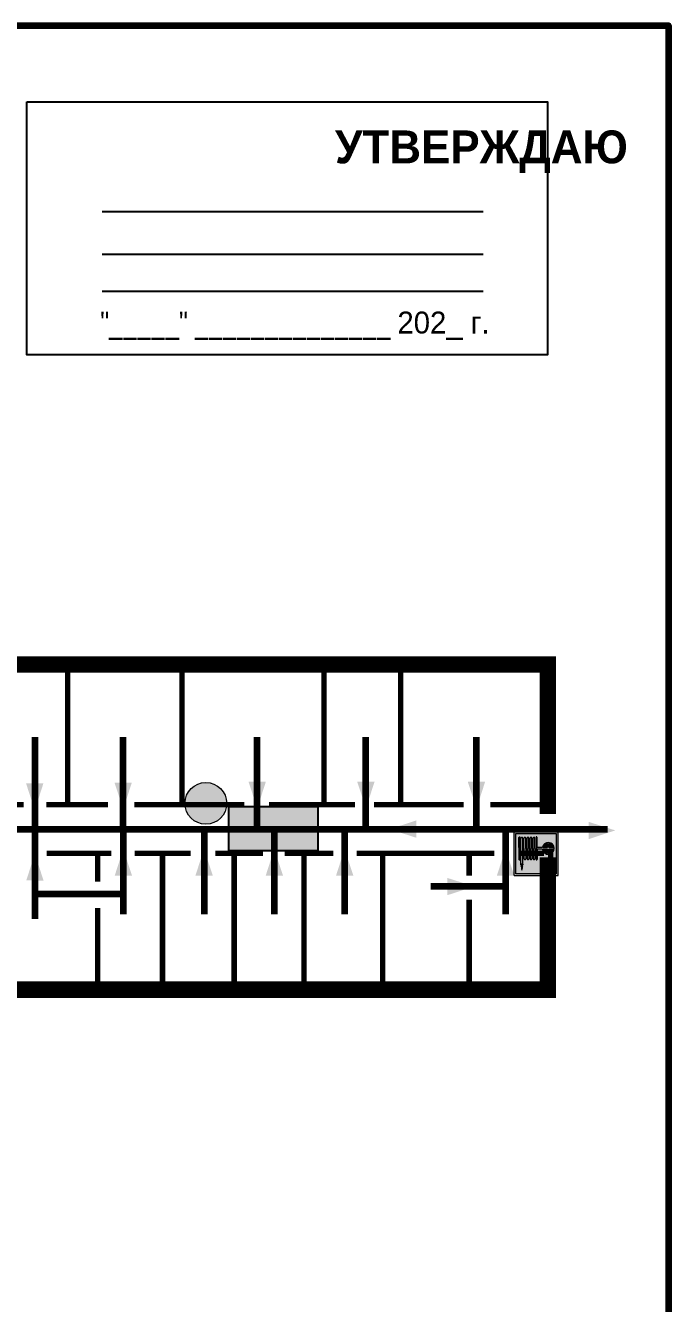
# Model space of a CAD drawing. Header units: millimetres. Extents: x 13810 to 67229, y 12374 to 21950.
# Drawn here: x 22998.5 to 23115.8, y 19245 to 19478.2 of the extents above; entities that cross this region are included whole.
import ezdxf

# ---------------------------------------------------------------- set-up
doc = ezdxf.new("R2010")
doc.units = ezdxf.units.MM
doc.layers.add('План_Штампы', color=7, linetype='Continuous')
doc.styles.add('обычный', font='arial.ttf')

# ---------------------------------------------------------------- blocks, each defined once
blk = doc.blocks.new('A$C32E8229D')
at = {"true_color": 0xffffff}
blk.add_hatch(color=7, dxfattribs=at).paths.add_polyline_path([(0, 0), (0, -8), (16, -8), (16, 0)])
h = blk.add_hatch(color=126)
h.paths.add_polyline_path([(0.2, -0.2), (15.8, -0.2), (15.8, -7.8), (0.2, -7.8)])
h.paths.add_polyline_path([(13.49, -2.05), (12.08, -2.05), (11.37, -2.63, 0.162397), (11.29, -2.84), (11.29, -3.63), (10.35, -3.63), (10.35, -4.05), (11.68, -4.05), (11.68, -3.48), (12.26, -4.28), (11.29, -5.1), (11.29, -6.78), (11.85, -6.78), (11.85, -5.44), (12.8, -4.64), (12.8, -5.94), (14.46, -5.94), (14.46, -5.39), (13.45, -5.39), (13.45, -3.97), (12.46, -2.59), (13.15, -2.59), (13.69, -3.34), (14.18, -3)], flags=16)
h.paths.add_polyline_path([(10.74, -1.82, 1), (11.8, -1.82, 1)], flags=16)
h.paths.add_polyline_path([(9.39, -3.59), (5.99, -3.59), (6.56, -3.03), (5.91, -3.03), (5.1, -3.83), (5.91, -4.64), (6.56, -4.64), (5.99, -4.09), (9.39, -4.09)], flags=16)
h.paths.add_polyline_path([(4.29, -1.08), (1.72, -1.08), (1.72, -6.6), (4.29, -6.6)], flags=16)
at = {"color": 126}
blk.add_lwpolyline([(16, -8), (0, -8), (0, 0), (16, 0)], close=True, dxfattribs=at)
blk = doc.blocks.new('A$C37112FD5')
at = {"true_color": 0xf5f5ff}
h = blk.add_hatch(color=7, dxfattribs=at)
h.dxf.hatch_style = 1
h.paths.add_polyline_path([(12.8, -7.4), (0, -7.4), (0, -20.2), (12.8, -20.2)])
h.paths.add_polyline_path([(12.29, -7.91), (12.29, -19.69), (0.51, -19.69), (0.51, -7.91)], flags=16)
h.paths.add_polyline_path([(4.98, -9.04, -0.42597), (5.17, -9.22), (5.17, -12.25), (5.17, -15.29, -0.432244), (4.98, -15.47), (4.83, -15.47, -0.42597), (4.64, -15.29), (4.64, -12.25), (4.64, -9.22, -0.432244), (4.83, -9.04)], flags=0)
h.paths.add_polyline_path([(4.28, -9.22), (4.28, -12.25), (4.28, -15.29, -0.432244), (4.09, -15.47), (3.94, -15.47, -0.42597), (3.75, -15.29), (3.75, -12.25), (3.75, -9.22, -0.432244), (3.94, -9.04), (4.09, -9.04, -0.42597)], flags=0)
h.paths.add_polyline_path([(5.72, -9.04), (5.87, -9.04, -0.42597), (6.06, -9.22), (6.06, -12.25), (6.06, -15.29, -0.432244), (5.87, -15.47), (5.72, -15.47, -0.42597), (5.53, -15.29), (5.53, -12.25), (5.53, -9.22, -0.432244)], flags=0)
h.paths.add_polyline_path([(6.42, -8.9), (6.5, -8.9, -0.42597), (6.69, -9.08), (6.69, -12.03), (8.21, -12.03, -15.824349), (8.21, -12.47), (6.69, -12.47), (6.69, -15.42, -0.432244), (6.5, -15.6), (6.42, -15.6)], flags=0)
h.paths.add_polyline_path([(3.39, -9.22), (3.39, -12.25), (3.39, -15.29, -0.432244), (3.2, -15.47), (3.05, -15.47, -0.42597), (2.85, -15.29), (2.85, -12.25), (2.85, -9.22, -0.432244), (3.05, -9.04), (3.2, -9.04, -0.42597)], flags=0)
h.paths.add_polyline_path([(2.5, -9.22), (2.5, -16.71), (1.96, -16.71), (1.96, -9.22, -0.432244), (2.15, -9.04), (2.31, -9.04, -0.42597)], flags=0)
h.paths.add_polyline_path([(1.61, -8.9), (1.61, -15.6), (1.57, -15.6, -0.42597), (1.37, -15.42), (1.37, -12.03), (1.37, -9.09, -0.432244), (1.57, -8.9)], flags=0)
h.paths.add_polyline_path([(9.76, -10.81), (9.76, -12.03), (8.49, -12.03, -0.336371)], flags=0)
h.paths.add_polyline_path([(8.49, -12.47), (9.76, -12.47), (9.76, -13.7, -0.336371)], flags=0)
h.paths.add_polyline_path([(10.11, -10.81, -0.336371), (11.38, -12.03), (10.11, -12.03)], flags=0)
h.paths.add_polyline_path([(10.11, -12.47), (11.38, -12.47, -0.336371), (10.11, -13.7)], flags=0)
h.paths.add_polyline_path([(2.5, -16.84), (2.5, -17.05), (1.97, -17.05), (1.97, -16.84)], flags=0)
h.paths.add_polyline_path([(2.5, -17.24, -0.033778), (2.24, -18.6, -0.033778), (1.97, -17.24)], flags=0)
h = blk.add_hatch(color=242)
h.dxf.hatch_style = 1
h.paths.add_polyline_path([(12.29, -7.91), (0.51, -7.91), (0.51, -19.69), (12.29, -19.69)])
h.paths.add_polyline_path([(6.42, -15.6), (6.42, -8.9), (6.5, -8.9, -0.42597), (6.69, -9.08), (6.69, -12.03), (8.21, -12.03, -15.824349), (8.21, -12.47), (6.69, -12.47), (6.69, -15.42, -0.432244), (6.5, -15.6)], flags=16)
h.paths.add_polyline_path([(5.87, -15.47), (5.72, -15.47, -0.42597), (5.53, -15.29), (5.53, -12.25), (5.53, -9.22, -0.432244), (5.72, -9.04), (5.87, -9.04, -0.42597), (6.06, -9.22), (6.06, -12.25), (6.06, -15.29, -0.432244)], flags=16)
h.paths.add_polyline_path([(4.98, -15.47), (4.83, -15.47, -0.42597), (4.64, -15.29), (4.64, -12.25), (4.64, -9.22, -0.432244), (4.83, -9.04), (4.98, -9.04, -0.42597), (5.17, -9.22), (5.17, -12.25), (5.17, -15.29, -0.432244)], flags=16)
h.paths.add_polyline_path([(4.09, -15.47), (3.94, -15.47, -0.42597), (3.75, -15.29), (3.75, -12.25), (3.75, -9.22, -0.432244), (3.94, -9.04), (4.09, -9.04, -0.42597), (4.28, -9.22), (4.28, -12.25), (4.28, -15.29, -0.432244)], flags=16)
h.paths.add_polyline_path([(3.2, -15.47), (3.05, -15.47, -0.42597), (2.85, -15.29), (2.85, -12.25), (2.85, -9.22, -0.432244), (3.05, -9.04), (3.2, -9.04, -0.42597), (3.39, -9.22), (3.39, -12.25), (3.39, -15.29, -0.432244)], flags=16)
h.paths.add_polyline_path([(2.5, -17.05), (1.97, -17.05), (1.97, -16.84), (2.5, -16.84)], flags=16)
h.paths.add_polyline_path([(2.5, -17.24, -0.033778), (2.24, -18.6, -0.033778), (1.97, -17.24)], flags=16)
h.paths.add_polyline_path([(2.5, -16.71), (1.96, -16.71), (1.96, -9.22, -0.432244), (2.15, -9.04), (2.31, -9.04, -0.42597), (2.5, -9.22)], flags=16)
h.paths.add_polyline_path([(1.61, -15.6), (1.57, -15.6, -0.42597), (1.37, -15.42), (1.37, -12.03), (1.37, -9.09, -0.432244), (1.57, -8.9), (1.61, -8.9)], flags=16)
h.paths.add_polyline_path([(8.49, -12.47), (9.76, -12.47), (9.76, -13.7, -0.336371)], flags=0)
h.paths.add_polyline_path([(10.11, -13.7), (10.11, -12.47), (11.38, -12.47, -0.336371)], flags=0)
h.paths.add_polyline_path([(8.49, -12.03, -0.336371), (9.76, -10.81), (9.76, -12.03)], flags=0)
h.paths.add_polyline_path([(10.11, -12.03), (10.11, -10.81, -0.336371), (11.38, -12.03)], flags=0)
h = blk.add_hatch(color=7, dxfattribs=at)
h.dxf.hatch_style = 1
h.paths.add_polyline_path([(1.61, -8.9), (1.57, -8.9, 0.432244), (1.37, -9.09), (1.37, -12.03), (1.37, -15.42, 0.42597), (1.57, -15.6), (1.61, -15.6)])
h.paths.add_polyline_path([(2.5, -9.22, 0.42597), (2.31, -9.04), (2.15, -9.04, 0.432244), (1.96, -9.22), (1.96, -16.71), (2.5, -16.71)])
h.paths.add_polyline_path([(2.5, -16.84), (1.97, -16.84), (1.97, -17.05), (2.5, -17.05)])
h.paths.add_polyline_path([(2.5, -17.24), (1.97, -17.24, 0.033778), (2.24, -18.6, 0.033778)])
h.paths.add_polyline_path([(3.39, -12.25), (3.39, -9.22, 0.42597), (3.2, -9.04), (3.05, -9.04, 0.432244), (2.85, -9.22), (2.85, -12.25), (2.85, -15.29, 0.42597), (3.05, -15.47), (3.2, -15.47, 0.432244), (3.39, -15.29)])
h.paths.add_polyline_path([(4.28, -12.25), (4.28, -9.22, 0.42597), (4.09, -9.04), (3.94, -9.04, 0.432244), (3.75, -9.22), (3.75, -12.25), (3.75, -15.29, 0.42597), (3.94, -15.47), (4.09, -15.47, 0.432244), (4.28, -15.29)])
h.paths.add_polyline_path([(5.17, -12.25), (5.17, -9.22, 0.42597), (4.98, -9.04), (4.83, -9.04, 0.432244), (4.64, -9.22), (4.64, -12.25), (4.64, -15.29, 0.42597), (4.83, -15.47), (4.98, -15.47, 0.432244), (5.17, -15.29)])
h.paths.add_polyline_path([(6.06, -12.25), (6.06, -9.22, 0.42597), (5.87, -9.04), (5.72, -9.04, 0.432244), (5.53, -9.22), (5.53, -12.25), (5.53, -15.29, 0.42597), (5.72, -15.47), (5.87, -15.47, 0.432244), (6.06, -15.29)])
h.paths.add_polyline_path([(6.69, -12.47), (8.21, -12.47, 15.824349), (8.21, -12.03), (6.69, -12.03), (6.69, -9.08, 0.42597), (6.5, -8.9), (6.42, -8.9), (6.42, -15.6), (6.5, -15.6, 0.432244), (6.69, -15.42)])
h.paths.add_polyline_path([(8.49, -12.47), (9.76, -12.47), (9.76, -13.7, -0.336371)], flags=16)
h.paths.add_polyline_path([(8.49, -12.03, -0.336371), (9.76, -10.81), (9.76, -12.03)], flags=16)
h.paths.add_polyline_path([(10.11, -12.47), (11.38, -12.47, -0.336371), (10.11, -13.7)], flags=16)
h.paths.add_polyline_path([(10.11, -12.03), (10.11, -10.81, -0.336371), (11.38, -12.03)], flags=16)
h = blk.add_hatch(color=242)
h.dxf.hatch_style = 1
h.paths.add_polyline_path([(9.76, -10.81, 0.336371), (8.49, -12.03), (9.76, -12.03)])
h.paths.add_polyline_path([(10.11, -10.81), (10.11, -12.03), (11.38, -12.03, 0.336371)])
h.paths.add_polyline_path([(11.38, -12.47), (10.11, -12.47), (10.11, -13.7, 0.336371)])
h.paths.add_polyline_path([(9.76, -12.47), (8.49, -12.47, 0.336371), (9.76, -13.7)])
at = {"color": 242, "lineweight": 5}
for p, q in [((0, -20.2), (0, -7.4)), ((0, -7.4), (12.8, -7.4)), ((12.8, -20.2), (12.8, -7.4)), ((1.37, -12.03), (1.37, -9.08)), ((1.57, -8.9), (1.61, -8.9)), ((1.61, -8.9), (1.61, -15.6)), ((1.96, -16.71), (1.96, -9.22)), ((2.15, -9.04), (2.31, -9.04)), ((2.5, -16.71), (2.5, -9.22)), ((2.85, -12.25), (2.85, -9.22)), ((3.05, -9.04), (3.2, -9.04)), ((3.39, -12.25), (3.39, -9.22)), ((3.75, -12.25), (3.75, -9.22)), ((3.94, -9.04), (4.09, -9.04)), ((4.28, -12.25), (4.28, -9.22)), ((4.64, -12.25), (4.64, -9.22)), ((4.83, -9.04), (4.98, -9.04)), ((5.17, -12.25), (5.17, -9.22)), ((5.53, -12.25), (5.53, -9.22)), ((5.72, -9.04), (5.87, -9.04)), ((6.06, -12.25), (6.06, -9.22)), ((6.42, -8.9), (6.42, -15.6)), ((6.5, -8.9), (6.42, -8.9)), ((6.69, -12.03), (6.69, -9.08)), ((9.76, -10.81), (9.76, -12.03)), ((10.11, -10.81), (10.11, -12.03)), ((1.37, -12.03), (1.37, -15.42)), ((2.85, -12.25), (2.85, -15.29)), ((3.39, -12.25), (3.39, -15.29)), ((3.75, -12.25), (3.75, -15.29)), ((4.28, -12.25), (4.28, -15.29)), ((4.64, -12.25), (4.64, -15.29)), ((5.17, -12.25), (5.17, -15.29)), ((5.53, -12.25), (5.53, -15.29)), ((6.06, -12.25), (6.06, -15.29)), ((8.21, -12.03), (6.69, -12.03)), ((8.21, -12.47), (6.69, -12.47)), ((6.69, -12.47), (6.69, -15.42)), ((9.76, -12.03), (8.49, -12.03)), ((9.76, -12.47), (8.49, -12.47)), ((9.76, -12.47), (9.76, -13.7)), ((11.38, -12.03), (10.11, -12.03)), ((11.38, -12.47), (10.11, -12.47)), ((10.11, -12.47), (10.11, -13.7)), ((1.57, -15.6), (1.61, -15.6)), ((1.96, -16.71), (2.5, -16.71)), ((1.97, -16.84), (2.5, -16.84)), ((1.97, -17.05), (1.97, -16.84)), ((2.5, -17.05), (1.97, -17.05)), ((1.97, -17.24), (2.5, -17.24)), ((2.5, -16.84), (2.5, -17.05)), ((3.05, -15.47), (3.2, -15.47)), ((3.94, -15.47), (4.09, -15.47)), ((4.83, -15.47), (4.98, -15.47)), ((5.72, -15.47), (5.87, -15.47)), ((6.42, -15.6), (6.5, -15.6)), ((0, -20.2), (12.8, -20.2))]:
    blk.add_line(p, q, dxfattribs=at)
blk.add_lwpolyline([(0.51, -7.91), (12.29, -7.91), (12.29, -19.69), (0.51, -19.69)], close=True, dxfattribs=at)
for centre, radius, start, end in [((1.56, -9.09), 0.182, 87.1027, 180.6071), ((2.15, -9.22), 0.182, 87.1027, 180.6071), ((2.32, -9.22), 0.182, 359.3929, 92.8973), ((3.04, -9.22), 0.182, 87.1027, 180.6071), ((3.21, -9.22), 0.182, 359.3929, 92.8973), ((3.93, -9.22), 0.182, 87.1027, 180.6071), ((4.1, -9.22), 0.182, 359.3929, 92.8973), ((4.82, -9.22), 0.182, 87.1027, 180.6071), ((4.99, -9.22), 0.182, 359.3929, 92.8973), ((5.71, -9.22), 0.182, 87.1027, 180.6071), ((5.88, -9.22), 0.182, 359.3929, 92.8973), ((6.51, -9.09), 0.182, 359.3929, 92.8973), ((9.93, -12.25), 1.74, 187.2319, 172.7681), ((9.93, -12.25), 1.46, 96.9927, 171.3585), ((9.93, -12.25), 1.46, 8.6415, 83.0073), ((9.93, -12.25), 1.46, 188.6415, 263.0073), ((9.93, -12.25), 1.46, 276.9927, 351.3585), ((1.56, -15.42), 0.182, 179.3929, 272.8973), ((12.17, -15.98), 10.27, 187.041, 194.7793), ((-7.7, -15.98), 10.27, 345.2207, 352.959), ((3.04, -15.29), 0.182, 179.3929, 272.8973), ((3.21, -15.29), 0.182, 267.1027, 0.6071), ((3.93, -15.29), 0.182, 179.3929, 272.8973), ((4.1, -15.29), 0.182, 267.1027, 0.6071), ((4.82, -15.29), 0.182, 179.3929, 272.8973), ((4.99, -15.29), 0.182, 267.1027, 0.6071), ((5.71, -15.29), 0.182, 179.3929, 272.8973), ((5.88, -15.29), 0.182, 267.1027, 0.6071), ((6.51, -15.42), 0.182, 267.1027, 0.6071)]:
    blk.add_arc(centre, radius, start, end, dxfattribs=at)
blk = doc.blocks.new('A$C7B8C2D5B')
at = {"lineweight": 0}
h = blk.add_hatch(color=5, dxfattribs=at)
h.dxf.hatch_style = 1
h.paths.add_polyline_path([(1.4, -3.02, 1), (-2.11, -3.02, 1)])
at = {"color": 5, "lineweight": 0}
blk.add_circle((-0.36, -3.02), 1.75, dxfattribs=at)

msp = doc.modelspace()

# ---------------------------------------------------------------- linework, layer by layer
at = {"color": 2, "lineweight": 100}
msp.add_lwpolyline([(22515.78, 19478.18), (23115.78, 19478.18), (23115.78, 19083.18), (22515.78, 19083.18)], close=True, dxfattribs=at)
msp.add_lwpolyline([(22998.72, 19464.29), (23093.72, 19464.29), (23093.72, 19418.08), (22998.72, 19418.08)], close=True)
for points in [[(23012.47, 19444.24), (23082, 19444.24)], [(23012.47, 19436.48), (23082, 19436.48)], [(23012.47, 19429.69), (23082, 19429.69)]]:
    msp.add_lwpolyline(points)
at = {"lineweight": 100}
for points, const_width in [([(22541.83, 19332.73), (22541.83, 19361.44), (22661.02, 19361.44), (22661.02, 19326.83), (22675.35, 19326.83), (22675.35, 19320.23), (22804.15, 19320.23), (22804.15, 19327.86), (22835.18, 19327.86), (22835.18, 19320.23), (22963.22, 19320.23), (22963.22, 19326.66), (22976.01, 19326.66), (22976.01, 19361.58), (23093.78, 19361.58), (23093.78, 19334.32)], 3), ([(23006.16, 19361.87), (23006.16, 19336)], 1), ([(23027.01, 19361.88), (23027.01, 19336.02)], 1), ([(23052.94, 19361.88), (23052.94, 19336.02)], 1), ([(23066.92, 19361.88), (23066.92, 19336.02)], 1), ([(22983.04, 19336.02), (22998.11, 19336.02)], 1), ([(23002.25, 19336.02), (23013.53, 19336.02)], 1), ([(23018.31, 19336.02), (23038.39, 19336.02)], 1), ([(23042.91, 19336.02), (23058.56, 19336.02)], 1), ([(23062.07, 19336.02), (23078.43, 19336.02)], 1), ([(23083.31, 19336.02), (23092.72, 19336.02)], 1), ([(23093.78, 19326.42), (23093.78, 19302.25), (22987.62, 19302.25), (22987.62, 19291.42), (22976.05, 19291.42), (22976.05, 19250.45), (22663.82, 19250.45), (22663.82, 19291.27), (22648.5, 19291.27), (22648.5, 19302.88), (22541.83, 19302.88), (22541.83, 19329.05)], 3), ([(23014.14, 19327.14), (23002.33, 19327.14)], 1), ([(23011.62, 19327.14), (23011.62, 19321.96)], 1), ([(23028.61, 19327.14), (23018.4, 19327.14)], 1), ([(23023.47, 19327.14), (23023.47, 19302.12)], 1), ([(23041.8, 19327.14), (23033.09, 19327.14)], 1), ([(23036.54, 19327.14), (23036.54, 19302.12)], 1), ([(23054.65, 19327.14), (23045.74, 19327.14)], 1), ([(23049.28, 19327.27), (23049.28, 19302.25)], 1), ([(23070.17, 19327.14), (23058.91, 19327.14)], 1), ([(23063.65, 19327.27), (23063.65, 19302.25)], 1), ([(23084.03, 19327.14), (23069.35, 19327.14)], 1), ([(23079.43, 19327.27), (23079.43, 19323.03)], 1), ([(23093.08, 19327.14), (23088.67, 19327.14)], 1), ([(23094.28, 19327.27), (23094.28, 19302.25)], 1), ([(23079.43, 19318.66), (23079.43, 19302.25)], 1), ([(23011.62, 19317.16), (23011.62, 19302.12)], 1)]:
    msp.add_lwpolyline(points, dxfattribs=dict(at, const_width=const_width))
at = {"color": 126, "lineweight": 100, "true_color": 0x008754}
for points in [[(23000.17, 19348.31), (23000.17, 19315.16)], [(23016.31, 19331.53), (23016.31, 19348.31)], [(23040.75, 19331.53), (23040.75, 19348.31)], [(23060.58, 19331.53), (23060.58, 19348.31)], [(23080.76, 19331.53), (23080.76, 19348.31)], [(22981.4, 19331.53), (23086.04, 19331.53)], [(23016.31, 19331.53), (23016.31, 19316.06)], [(23031.04, 19331.53), (23031.04, 19316.06)], [(23043.86, 19331.53), (23043.86, 19316.06)], [(23056.69, 19331.53), (23056.69, 19316.06)], [(23086.04, 19331.53), (23086.04, 19316.06)], [(23086.04, 19331.53), (23104.68, 19331.53)], [(23016.31, 19319.66), (23000.17, 19319.66)], [(23072.43, 19321.12), (23086.04, 19321.12)]]:
    msp.add_lwpolyline(points, dxfattribs=at)
at = {"layer": 'План_Штампы', "color": 126, "true_color": 0x008754}
for points in [[(22998.57, 19339.89), (23001.73, 19339.88), (23000.17, 19335.03)], [(23014.71, 19340.05), (23017.87, 19340.05), (23016.31, 19335.2)], [(23039.16, 19340.2), (23042.32, 19340.19), (23040.76, 19335.34)], [(23058.99, 19340.2), (23062.15, 19340.19), (23060.59, 19335.34)], [(23079.17, 19340.2), (23082.33, 19340.19), (23080.77, 19335.34)], [(23069.77, 19333.14), (23069.76, 19329.98), (23064.91, 19331.54)], [(23101.21, 19329.72), (23101.21, 19332.88), (23106.07, 19331.32)], [(23001.77, 19322.17), (22998.61, 19322.18), (23000.17, 19327.03)], [(23017.91, 19323.06), (23014.75, 19323.07), (23016.31, 19327.92)], [(23032.64, 19323.06), (23029.48, 19323.07), (23031.04, 19327.92)], [(23045.46, 19323.06), (23042.3, 19323.07), (23043.86, 19327.92)], [(23058.29, 19323.06), (23055.13, 19323.07), (23056.69, 19327.92)], [(23087.64, 19323.06), (23084.48, 19323.07), (23086.04, 19327.92)], [(23075.43, 19319.49), (23075.43, 19322.65), (23080.29, 19321.09)]]:
    msp.add_solid(points, dxfattribs=at)

# ---------------------------------------------------------------- block references
for name, p, xscale, yscale, zscale in [('A$C7B8C2D5B', (23032.16, 19342.82), 2.177419353276491, 2.177419353276491, 2.177419353276491), ('A$C37112FD5', (23087.64, 19335.69), 0.6249984004534781, 0.6249984004534781, 0.6249984004534781)]:
    msp.add_blockref(name, p, dxfattribs=dict(xscale=xscale, yscale=yscale, zscale=zscale))
at = {"layer": 'План_Штампы', "color": 126, "true_color": 0x008754, "xscale": 1.012510887696, "yscale": 1.012510887696, "zscale": 1.012510887696, "rotation": 359.9978653237144}
msp.add_blockref('A$C32E8229D', (23035.58, 19335.7), dxfattribs=at)

# ---------------------------------------------------------------- texts
at = {"lineweight": 0, "attachment_point": 5, "style": 'обычный'}
for s, insert, char_height, width in [('\\pi-18,l18,t18;{\\fProxima Nova Rg|b1|i0|c204|p2;УТВЕРЖДАЮ\\H1.1997x; }', (23081.66, 19455.17), 6, 126.6484), ('{\\fArial Narrow|b0|i0|c204|p34;"_____" ______________ \\fProxima Nova Rg|b0|i0|c204|p2;202_ г. }', (23047.63, 19423.41), 4, 78.6503)]:
    msp.add_mtext(s, dxfattribs=dict(at, insert=insert, char_height=char_height, width=width))

doc.saveas('drawing.dxf')
